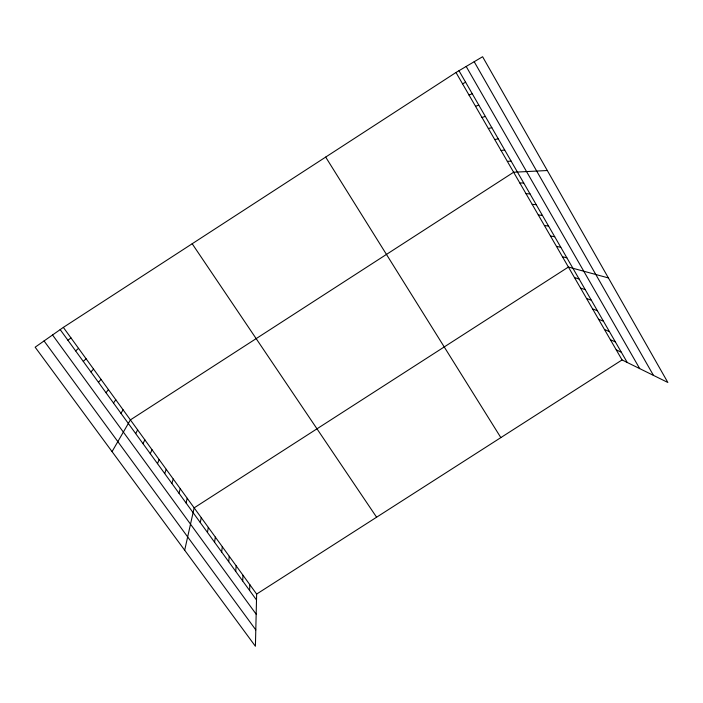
<?xml version="1.0" encoding="UTF-8"?>
<svg xmlns="http://www.w3.org/2000/svg" width="703" height="703" viewBox="0 0 703 703"><rect width="100%" height="100%" fill="white"/><g stroke="black" fill="none" stroke-linecap="round" stroke-linejoin="round"><path stroke-width="1.05" d="M63.349 327.387L256.639 594.07L255.409 646.268L35.15 347.194L63.349 327.387L455.992 72.488L482.601 56.732L667.85 382.467L622.067 359.936L455.992 72.488M249.609 590.494L249.846 584.703M242.684 580.95L243.018 575.282M235.716 571.354L236.155 565.81M228.712 561.706L229.248 556.284M221.665 552.004L222.306 546.706M214.582 542.25L215.329 537.074M207.455 532.435L208.308 527.391M200.285 522.566L201.251 517.654M184.678 550.238L194.151 507.856L568.402 267.043L608.403 277.931M186.049 502.953L187.218 498.295M178.975 493.207L180.258 488.682M171.857 483.409L173.254 479.024M164.704 473.558L166.207 469.305M157.516 463.655L159.124 459.534M150.284 453.69L152.006 449.7M143.008 443.672L144.844 439.823M135.688 433.602L137.639 429.885M112.049 451.616L130.398 419.893L513.629 172.235L547.321 170.521M120.934 413.276L123.113 409.849M113.491 403.03L115.793 399.743M106.012 392.722L108.429 389.585M98.482 382.353L101.021 379.365M90.907 371.922L93.569 369.084M83.297 361.439L86.082 358.75M75.634 350.894L78.543 348.354M67.936 340.278L70.968 337.906M256.639 594.07L622.067 359.936M462.548 83.824L465.623 82.242M469.059 95.098L472.231 93.701M475.536 106.311L478.796 105.09M481.977 117.454L485.325 116.408M488.374 128.535L491.819 127.665M494.745 139.554L498.269 138.86M501.072 150.512L504.692 149.985M507.364 161.409L511.072 161.049M519.851 183.008L523.717 182.982M526.037 193.72L529.992 193.852M532.189 204.371L536.231 204.67M538.313 214.96L542.426 215.417M544.394 225.496L548.595 226.111M550.449 235.971L554.729 236.735M556.468 246.384L560.818 247.307M562.453 256.744L566.882 257.816M574.5 277.597L579.087 278.977M580.564 288.098L585.23 289.627M586.592 298.529L591.328 300.216M592.585 308.907L597.401 310.744M598.552 319.232L603.438 321.209M604.483 329.487L609.439 331.614M610.38 339.698L615.406 341.957M616.241 349.839L621.347 352.247M44.061 340.937L255.795 629.897M52.549 334.98L256.164 614.194M60.186 329.61L256.498 599.975M192.183 243.748L376.597 517.215M325.682 157.085L500.844 437.609M458.98 70.722L627.243 362.484M466.186 66.451L639.704 368.618M474.191 61.715L653.474 375.393"/></g></svg>
